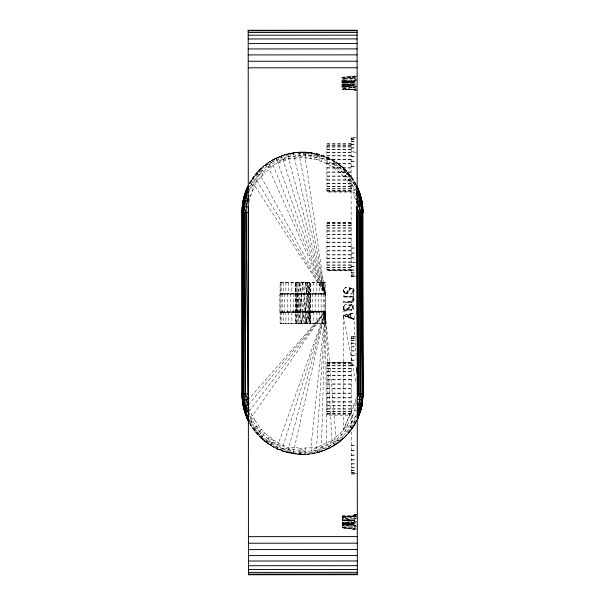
<?xml version="1.0" encoding="UTF-8"?>
<svg xmlns="http://www.w3.org/2000/svg" width="605" height="605" viewBox="0 0 605 605"><rect width="100%" height="100%" fill="white"/><g stroke="black" fill="none" stroke-linecap="round" stroke-linejoin="round"><path stroke-width="0.45" stroke-dasharray="3.02 2.27" d="M280.1 323.592L325.467 323.569L280.1 323.592L280.077 282.232L325.452 282.21L325.467 323.569M280.077 282.232L302.765 282.603L325.452 282.21M302.765 282.603L302.772 294.098L310.236 294.09L310.214 282.422L302.765 282.376L301.456 293.985L295.323 293.917L295.202 282.437L295.656 282.452L295.331 312.089L325.467 311.855L280.092 311.877L302.78 312.248L302.78 323.743M310.229 323.577L310.214 282.422L310.229 323.577L295.338 323.584L310.229 323.554L309.329 312.097L310.214 293.932L295.323 293.917L296.216 282.406L302.765 282.376L304.081 293.985L310.214 293.932L309.329 323.539L307.635 312.12L307.627 282.474L309.873 282.452L309.321 293.954L309.329 323.592M343.375 297.025L343.398 295.898L349.501 296.995L353.237 296.904L354.099 299.271L353.343 301.562L351.376 302.508L343.406 302.636L343.383 301.562L353.343 301.562L352.836 296.616L343.375 297.025L353.237 296.904L353.963 291.761L353.706 288.804L349.251 287.844L349.07 290.982L347.988 293.168L345.644 293.803L343.942 292.911C342.415 290.892 343.625 287.42 346.4 287.534L344.048 288.487L343.254 291.194L345.644 293.803L347.988 293.168L347.943 290.733L351.414 288.358L354.061 289.803L352.866 299.702L349.471 302.659L343.383 301.562M293.939 453.924L287.428 452.563L277.415 449.076C288.124 454.022 300.118 455.323 311.711 453.41C321.724 451.587 328.886 443.662 335.957 436.984L325.256 311.514L279.888 312.286L279.881 294.136L325.248 294.121L305.26 158.087L305.517 152.089C282.989 150.872 260.369 163.312 249.578 183.171L254.909 186.06L325.248 294.121L326.609 442.815L329.09 447.95C301.865 463.105 264.022 450.854 249.684 423.371L255.023 420.384L249.668 410.583L325.256 311.514L325.52 312.014L305.366 312.127L304.081 293.871L302.78 312.135L304.096 323.622M349.471 302.659L349.501 301.532L343.406 302.636M295.331 312.089L296.231 312.051L297.91 293.886L300.178 282.376L302.78 312.135L306.561 323.615L305.366 312.127L325.256 311.514L321.542 444.993L323.599 450.71L317.754 452.548L305.654 454.408L293.433 453.795L294.393 447.768L325.256 311.514L279.888 312.286L301.071 311.87L301.063 293.72L325.505 293.864L280.085 293.727L304.081 293.985L305.351 282.376L306.553 293.871L305.366 312.021L305.366 323.509L308.573 312.036L308.565 293.886L309.314 282.399L309.873 293.901M343.33 290.029L345.644 293.803L347.943 290.733L349.07 290.982L351.414 288.358L349.493 289.553L349.251 287.844L351.392 288.388L352.768 291.247L353.963 291.761L352.45 293.659L350.522 294.136L354.061 289.803L349.554 287.632L349.07 290.982L345.644 293.803L343.33 290.029L344.222 288.32L346.4 287.534M295.656 282.452L296.972 282.474L296.979 293.962L295.338 323.584M349.501 301.532L351.376 302.508L351.429 301.358L354.099 299.271L352.836 296.616L349.478 297.017L343.398 295.898M356.163 421.912C345.795 442.542 322.578 455.86 299.543 454.31L299.876 448.32L322.261 446.936L338.331 440.069L346.877 431.932L356.08 419.681M296.231 323.539L296.216 282.406L295.202 282.437L296.987 323.607L298.991 293.977L301.471 323.622L302.78 312.014L310.342 312.074M306.561 323.615L307.635 312.12L325.256 311.514L316.544 447.662L317.754 452.548C334.489 447.254 349.932 436.371 357.147 419.908M300.193 312.127L301.456 293.985L298.983 282.482L296.972 282.474M343.247 307.703L344.57 304.973L345.047 306.107L343.307 307.09L345.568 309.541L347.996 310.078L349.077 307.892L348.987 305.026L353.713 305.722L350.809 311.03L353.789 309.155L351.044 304.149L348.987 305.026L348.495 305.805L349.055 307.915L347.527 308.928L343.708 309.503L343.247 307.703L344.57 304.973L346.408 304.444L343.247 307.703L343.708 309.503L343.337 311.507L353.789 309.155L351.051 305.268L351.044 304.149L353.713 305.722L350.809 311.03M308.573 312.036L307.642 323.524L309.881 312.051M306.553 293.871L307.627 282.384L308.565 293.886L305.366 312.021M309.329 312.097L325.256 311.514L310.879 447.761L311.711 453.41M355.392 199.703C350.65 178.611 332.107 161.716 310.751 158.639L311.613 152.71C291.36 149.488 269.943 157.724 256.565 173.121L261.201 177.015L325.505 293.864L310.236 294.09M305.366 312.127L307.627 293.97L305.351 282.482L298.983 282.482L298.983 294.098M301.456 293.871L298.999 312.029L298.999 323.743M356.224 403.066C354.106 416.414 346.552 428.665 335.957 436.984M249.464 183.655C267.319 147.106 322.813 141.381 348.17 172.886L343.821 176.978M356.292 414.251L354.265 422.615L348.48 433.377L345.508 430.745L343.39 429.966L343.406 315.371L353.993 313.125L343.383 315.394L356.201 383.759M327.676 449.054L327.698 448.955C339.579 442.633 349.539 433.286 356.126 421.511M356.058 184.555C350.25 173.136 340.6 163.849 328.765 158.888L322.457 158.571L316.15 159.75L317.617 153.942C301.524 150.108 283.79 152.74 269.777 161.664L269.709 161.679M249.192 201.525L250.576 196.186L258.902 175.049L262.305 170.209L277.279 157.534M299.543 454.31L305.654 454.408L305.654 454.03L287.428 452.563L325.256 311.514L248.451 399.474M249.684 423.371C256.626 436.023 268.219 445.522 281.582 450.725L325.256 311.514L248.254 405.138M293.433 453.795L317.572 451.738L323.493 450.354L328.636 446.997L345.508 430.745L347.315 425.028L352.231 428.529L355.468 423.326L350.227 420.346M319.591 452.079L327.698 448.955L335.246 444.917L339.617 441.816L344.026 437.544L340.139 433.392M347.943 290.733L346.423 293.849L343.254 291.194L344.222 288.32M249.57 422.978C255.605 434.435 265.769 443.563 277.483 448.97L276.122 447.972L278.655 442.837L325.256 311.514L331.986 441.03L334.414 444.993L335.276 444.841L327.698 448.955M321.414 161.399L323.463 155.772C315.833 152.536 307.491 153.148 299.422 152.437L299.392 152.089M357.018 311.499L354.001 318.676L353.978 319.841L349.577 317.413L350.832 314.055L353.993 313.125M349.577 317.413L343.383 315.394L350.832 317.754L353.978 319.841L343.383 315.394L354.001 318.676L345.523 316.113L349.577 317.413L350.832 314.055L345.523 316.113L343.383 315.394L354.001 318.676L356.209 359.12M348.223 433.127L352.034 421.352L352.654 415.393L357.449 417.48M356.141 420.709L352.231 428.529M356.353 398.211L343.39 429.966L356.776 399.429M249.252 195.77L250.576 196.186L249.699 189.826C253.177 182.695 261.496 179.33 263.568 171.518C272.159 163.274 281.764 156.234 293.365 153.057L293.296 152.717M326.481 163.569L329.097 158.185L317.617 153.942M299.422 152.437L299.694 157.035L325.248 294.121L273.15 165.377L271.237 162.352L269.777 161.664L256.853 173.34L249.91 183.33L252.898 178.014L260.785 168.682L264.998 173.015L273.15 165.377L282.875 159.478L293.538 154.086L311.613 152.71M249.419 183.875L251.635 179.859L249.578 183.171M357.139 419.84C352.375 430.064 344.623 438.693 335.246 444.917M249.91 183.33L252.898 178.014L256.966 180.774L325.248 294.121L293.365 153.057M311.015 152.672L319.455 154.502L327.539 157.519L334.459 161.157L331.306 166.246L337.098 167.759C345.198 173.922 351.059 182.445 355.279 191.611M265.429 164.689L267.909 167.789L271.237 162.352L281.968 157.088L281.484 155.863L287.322 154.033L325.248 294.121L269.18 169.423M270.586 445.34L273.831 440.16C292.238 453.485 320.748 456.094 338.331 440.069L337.219 438.625L326.609 442.815L321.542 444.993L311.333 450.755M325.256 311.514L252.588 415.438L249.804 416.633C255.507 436.054 273.407 451.02 293.576 452.971L281.885 449.946L260.974 437.778L265.119 433.422L273.831 440.16L268.038 438.655L254.735 427.296L252.928 428.567L261.489 437.241L256.679 433.414L261.315 429.429L255.023 420.384L249.804 416.633L249.668 410.583M355.43 416.595L345.508 430.745M339.617 441.816L339.14 441.151L342.808 436.22M335.835 169.392L339.488 164.658L327.539 157.519M261.368 169.241L253.503 178.407L249.699 189.826L252.489 191.014L253.102 185.054L257.67 174.013L262.305 170.209M260.974 437.778L265.557 441.847L269.308 437.014M334.414 444.993L338.331 440.069L339.14 441.151M249.298 186.922L258.902 175.049L263.568 171.518M351.376 302.508L354.099 299.271L352.866 299.702L353.237 296.904L352.836 296.616M261.201 177.015L264.998 173.015M340.018 172.985L344.086 168.704L339.488 164.658M355.793 184.374L353.312 179.829L348.17 172.886L342.029 166.821L334.459 161.157M279.881 294.136L301.063 293.72M277.188 160.885L325.248 294.121L283.594 161.414L281.968 157.088L275.993 158.518L277.188 160.885L282.875 159.478L287.677 155.288L293.538 154.086M356.111 523.401L354.296 521.85L356.111 520.3M356.111 518.001L354.296 519.37L356.564 519.37M254.735 427.296L257.942 425.065M347.202 181.341L352.118 177.93L356.111 184.707M322.261 446.936L317.247 450.423L311.567 452.358M282.875 159.478L294.257 158.646C303.914 151.182 318.601 153.398 328.765 158.888L311.575 153.05M354.099 85.192L341.999 85.676L354.099 87.407L341.999 87.415L354.099 89.843L356.368 88.564M265.95 165.301L271.237 162.352M342.196 522.902L354.296 522.932L342.196 524.323L354.296 524.89L342.196 523.401L354.296 520.255L342.196 520.64L354.296 520.814L342.196 519.869L354.296 516.148L356.564 514.885M350.121 186.022L355.362 183.126M356.368 88.64L354.099 89.895L341.999 89.298L341.991 77.274L356.36 75.859M354.296 522.932L342.196 525.291L354.296 526.063L342.196 527.265L354.296 528.483L356.564 527.227M267.909 167.789L273.15 165.377M356.36 83.702L354.091 84.579L356.368 85.532M355.891 184.827C351.535 174.663 340.592 170.255 334.051 161.822C345.001 167.32 353.244 177.522 356.111 189.448L352.549 190.968L356.663 194.629M294.257 158.646L299.694 157.035L305.26 158.087L311.197 155.659L317.436 154.698M356.36 79.89L354.091 80.79L355.906 82.34M356.368 86.152L354.099 87.052L356.368 87.861M356.564 524.739L354.296 525.639L342.196 523.779L354.296 522.894L342.196 522.417L354.296 522.652L342.196 524.769L354.296 524.558L342.196 523.401L354.296 520.489L342.196 520.421L354.296 519.037L342.196 520.217L354.296 520.882L342.196 518.75L354.296 518.077L356.564 517.267M356.368 86.258L354.099 87.15L341.999 88.678L356.368 89.895M342.196 525.291L354.296 525.737L356.564 524.845M353.963 291.761L351.966 292.502L352.45 293.659L353.706 288.804L351.392 288.388M299.77 450.392L305.396 448.32L305.654 454.03M357.351 195.241L354.469 196.141L355.929 198.251M341.991 82.151L354.091 82.25L341.991 79.172L354.091 78.416L356.36 77.795M356.36 80.11L354.091 78.416L356.36 77.72M356.36 76.079L341.991 79.172M356.564 529.345L342.196 527.961L342.196 515.936L354.296 515.853L342.196 516.201L354.296 516.594L342.196 517.146L356.564 515.573M356.564 518.969L354.296 518.077L342.196 517.093L356.564 515.513M278.066 162.647C285.734 161.611 291.837 156.113 299.588 155.077C307.295 156.899 315.318 154.638 323.002 157.066M299.694 157.035L305.359 156.022M268.038 438.655L276.598 447.012C284.063 450.256 292.071 446.127 299.876 448.32M348.17 172.886L352.118 177.93L343.602 169.211L322.457 158.571L316.665 157.746L310.751 158.639L305.26 158.087M250.417 422.955C256.52 433.029 266.351 441.34 277.74 444.698C284.615 452.548 296.011 452.759 305.54 451.345M354.091 83.044L341.991 82.008L354.091 80.336L341.991 80.344L354.091 81.872L341.999 84.095L354.099 85.728L341.999 86.303L354.099 85.978L341.991 82.008L354.091 81.947L341.991 81.025L354.091 78.559L341.991 78.567L354.091 77.357L341.991 77.614L354.091 75.867L354.099 90.78L356.368 90.773L354.099 90.758M341.999 85.676L354.099 85.978L341.999 84.473L354.091 83.845L341.999 84.095L354.091 84.352L341.999 85.971L354.099 87.15L356.368 87.959M356.36 80.677L341.991 82.008L354.091 82.25L341.991 81.206M356.564 514.53L354.296 514.779L356.564 515.188M341.991 77.584L354.091 76.744L356.36 77.304M354.296 522.652L342.196 523.401L354.296 522.886M342.196 517.093L354.296 516.557L342.196 515.936M288.093 156.839L293.939 156.604L299.49 153.473L305.442 154.214L316.665 157.746M341.999 86.001L354.099 85.728M342.196 520.421L354.296 520.255M296.231 312.051L302.78 312.014L305.366 323.509M354.296 514.469L356.564 514.454L354.296 514.469L354.296 529.36L342.196 527.62L354.296 529.36L342.196 526.675L354.296 528.422L342.196 523.779M305.351 282.482L307.627 282.474L309.321 293.954M356.36 76.23L354.091 76.238L356.36 77.228M341.999 84.36L354.091 84.352M354.099 89.843L356.368 89.843M356.277 137.63L351.097 137.63L351.157 276.765L356.345 276.765M351.097 138.031L356.277 138.023M351.097 138.106L356.277 138.106M351.097 139.286L356.284 139.286M351.097 139.437L356.284 139.437M351.097 141.366L356.284 141.366M351.097 141.593L356.284 141.585M351.097 143.68L326.897 143.688L326.919 192.088L351.119 192.072M326.897 144.028L351.097 144.013M351.097 144.209L356.284 144.209M351.097 144.497L356.284 144.489M326.897 145.087L351.097 145.079M326.897 145.215L351.097 145.2M326.897 146.841L351.097 146.826M326.897 147.023L351.097 147.015M351.097 147.726L356.284 147.726M351.097 148.066L356.284 148.059M326.904 149.231L351.097 149.223M326.904 149.473L351.097 149.458M351.104 151.81L356.284 151.802M326.904 152.195L356.284 152.188M326.904 152.475L351.104 152.468M326.904 155.629L351.104 155.621M326.904 155.954L351.104 155.939M351.104 156.332L356.292 156.324M351.104 156.748L356.292 156.74M326.904 159.44L351.104 159.425M326.904 159.788L351.104 159.773M351.104 161.157L356.292 161.157M351.104 161.595L356.292 161.588M326.912 163.501L351.104 163.494M326.904 163.872L351.104 163.857M351.104 166.148L356.292 166.141M351.104 166.587L356.292 166.587M326.912 167.706L351.112 167.691M326.912 168.077L351.112 168.061M326.912 171.911L351.112 171.896M326.912 172.274L351.112 172.266M326.912 175.987L351.112 175.979M326.912 176.342L351.112 176.327M326.919 179.829L351.112 179.814M326.912 180.146L351.112 180.139M326.919 183.3L351.119 183.292M326.919 183.587L351.119 183.572M326.919 186.302L351.119 186.295M326.919 186.544L351.119 186.537M326.919 188.752L351.119 188.737M326.919 188.941L351.119 188.926M326.919 190.56L351.119 190.552M326.919 190.688L351.119 190.681M351.134 222.322L326.934 222.338L326.957 270.73L351.157 270.715M326.934 222.67L351.134 222.655M326.934 223.729L351.134 223.721M326.934 223.858L351.134 223.842M326.934 225.484L351.134 225.468M326.934 225.665L351.134 225.657M326.934 227.873L351.134 227.866M326.934 228.115L351.134 228.1M326.942 230.838L351.134 230.823M326.942 231.118L351.134 231.11M326.942 234.271L351.142 234.264M326.942 234.596L351.142 234.581M326.942 238.083L351.142 238.067M326.942 238.43L351.142 238.423M326.942 242.144L351.142 242.136M326.942 242.514L351.142 242.499M326.95 246.348L351.142 246.333M326.95 246.719L351.142 246.704M351.142 247.816L356.33 247.808M351.142 248.254L356.33 248.254M326.95 250.553L351.15 250.538M326.95 250.916L351.15 250.909M351.15 252.807L356.33 252.799M351.15 253.238L356.33 253.238M326.95 254.629L351.15 254.622M326.95 254.985L351.15 254.97M351.15 257.654L356.337 257.654M351.15 258.07L356.337 258.063M326.95 258.471L351.15 258.456M326.95 258.789L351.15 258.781M326.95 261.942L351.15 261.935M326.95 262.23L356.337 262.207M351.15 262.593L356.337 262.593M326.957 264.952L351.15 264.937M326.957 265.187L351.15 265.179M351.157 266.336L356.337 266.329M351.157 266.669L356.337 266.669M326.957 267.395L351.157 267.38M326.957 267.584L351.157 267.569M326.957 269.21L351.157 269.195M326.957 269.331L351.157 269.323M351.157 269.906L356.337 269.898M351.157 270.185L356.337 270.185M351.157 272.81L356.345 272.802M351.157 273.029L356.345 273.029M351.157 274.957L356.345 274.957M351.157 275.109L356.345 275.109M351.157 276.296L356.345 276.288M351.157 276.372L356.345 276.364M299.83 303.007L305.843 303.007M356.368 336.501L351.187 336.509L351.248 474.131L356.436 474.131M351.187 336.902L356.375 336.902M351.187 336.977L356.375 336.977M351.187 338.165L356.375 338.165M351.187 338.316L356.375 338.308M351.187 340.244L356.375 340.244M351.187 340.464L356.375 340.464M351.187 343.088L356.375 343.08M351.187 343.368L356.375 343.368M351.187 346.604L356.375 346.597M351.187 346.937L356.375 346.937M351.195 350.681L356.375 350.681M351.195 351.066L356.375 351.059M351.195 355.203L356.383 355.203M351.195 355.619L356.383 355.619M351.195 360.035L356.383 360.028M351.195 360.467L356.383 360.467M351.195 362.213L327.002 362.229L327.025 415.159L351.225 415.151M327.002 363.756L351.195 363.741M327.002 363.892L351.195 363.885M351.202 365.019L356.383 365.019M351.202 365.465L356.383 365.458M327.002 365.67L351.202 365.662M327.002 365.874L351.202 365.866M327.002 368.286L351.202 368.279M327.002 368.551L351.202 368.536M327.002 371.523L351.202 371.515M327.002 371.841L351.202 371.825M327.002 375.281L351.202 375.274M327.002 375.637L351.202 375.629M327.01 379.448L351.202 379.441M327.01 379.834L351.202 379.819M327.01 383.895L351.21 383.888M327.01 384.296L351.21 384.288M327.01 388.493L351.21 388.478M327.01 388.894L351.21 388.886M327.01 393.091L351.21 393.076M327.01 393.492L351.21 393.477M327.018 397.553L351.218 397.545M327.018 397.939L351.218 397.924M327.018 401.75L351.218 401.743M327.018 402.106L351.218 402.091M327.018 405.547L351.218 405.539M327.018 405.864L351.218 405.849M327.018 408.836L351.218 408.829M327.018 409.101L351.218 409.086M327.025 411.513L351.218 411.498M327.025 411.718L351.218 411.702M327.025 413.495L351.218 413.48M327.025 413.631L351.218 413.623M327.025 414.72L351.225 414.712M351.233 445.174L356.421 445.174M351.233 445.62L356.421 445.613M351.24 450.165L356.421 450.165M351.24 450.604L356.421 450.604M351.24 455.013L356.428 455.013M351.24 455.429L356.428 455.429M351.24 459.573L356.428 459.573M351.24 459.951L356.428 459.951M351.248 463.695L356.428 463.695M351.248 464.035L356.428 464.035M351.248 467.264L356.428 467.264M351.248 467.552L356.428 467.552M351.248 470.168L356.436 470.168M351.248 470.395L356.436 470.387M351.248 472.323L356.436 472.323M351.248 472.475L356.436 472.475M354.296 521.85L356.564 521.843M356.564 521.964L354.296 521.964L356.111 523.514M354.296 528.483L356.564 528.422M325.52 312.014L304.89 311.87L304.882 293.72M341.991 77.274L354.091 77.357M354.099 89.366L341.999 89.283L354.099 89.366L341.999 88.632M351.724 309.579L345.568 309.541L343.337 311.507L343.307 307.09L343.708 309.503L346.431 310.758L351.051 305.268L352.866 306.977M342.196 520.799L354.296 520.882M272.227 442.731L278.655 442.837M282.369 448.668L294.075 449.817M299.672 452.215L305.616 452.964M342.196 527.265L354.296 529.36M305.502 152.876L311.431 154.078M277.74 444.698L283.359 445.991M281.582 450.725L287.534 452.192M354.296 516.073L356.564 516.768M354.296 516.148L356.564 516.851M354.568 410.22L357.449 411.135M256.24 426.253L259.016 431.403L265.119 433.422L261.315 429.429L256.24 426.253L249.804 416.633M354.296 525.737L356.564 526.539M354.091 78.506L356.36 79.316M356.564 526.448L354.296 525.639L356.111 527.31M288.222 449.591L293.796 451.617M343.942 292.911L346.423 293.849L343.254 291.194M354.091 84.692L356.368 85.645M341.439 171.487L347.323 173.975L350.378 179.125L355.248 185.175M317.111 155.992L322.457 158.571M265.557 441.847L270.798 445.015M348.896 180.161L354.152 183.784L355.521 185.992M345.387 175.639L350.378 179.125M354.091 80.677L355.906 82.227M266.918 440.1L271.365 444.108M332.901 163.683L337.098 167.759M339.284 164.931L343.602 169.211L347.323 173.975M351.928 185.017L356.111 189.448M250.387 420.982L251.612 422.282L250.198 420.142M259.016 431.403L262.434 436.25M253.616 428.083L256.974 433.157M296.979 293.962L297.917 312.12L301.471 323.622M301.471 323.509L298.999 312.029L297.91 293.886L297.902 282.391M297.917 312.12L298.999 323.622M324.893 282.459L324.893 293.954M324.9 312.104L324.908 323.599M324.643 293.833L324.651 311.983M323.713 282.49L323.713 293.985M323.72 312.135L323.728 323.63M323.168 293.811L323.176 311.953M321.943 282.52L321.951 294.007M321.958 312.157L321.966 323.652M321.126 293.78L321.134 311.93M319.644 282.543L319.652 294.038M319.659 312.18L319.659 323.675M318.578 293.765L318.585 311.915M316.869 282.565L316.876 294.053M316.884 312.203L316.891 323.698M315.591 293.743L315.598 311.893M313.708 282.58L313.708 294.075M313.715 312.225L313.723 323.713M312.248 293.735L312.263 311.885M310.244 312.233L310.252 323.728M308.648 293.727L308.656 311.87M306.553 282.603L306.553 294.098M306.561 312.248L306.569 323.736M297.282 293.727L297.297 311.877M295.293 282.603L295.316 323.736M293.667 293.743L293.675 311.893M291.822 282.588L291.829 294.083M291.837 312.233L291.844 323.728M290.294 293.758L290.302 311.908M288.653 282.573L288.661 294.068M288.668 312.218L288.676 323.713M287.269 293.773L287.284 311.923M285.885 282.558L285.885 294.053M285.9 312.195L285.9 323.69M284.683 293.796L284.69 311.946M283.586 282.535L283.586 294.03M283.594 312.18L283.601 323.667M282.596 293.826L282.603 311.976M281.817 282.512L281.824 294M281.832 312.15L281.839 323.645M281.06 293.849L281.075 311.998M280.637 282.482L280.644 293.977M280.652 312.127L280.659 323.615M347.527 308.928L346.431 310.758L345.568 309.541L349.077 307.892L348.495 305.805L351.051 305.268L349.077 307.892L347.527 308.928M350.832 314.055L346.491 316.415L350.809 314.078L350.832 317.754L350.832 314.055M354.091 81.872L341.991 82.053L354.091 81.872M351.119 191.679L326.919 191.687L351.119 191.74M351.157 270.322L326.957 270.329L351.157 270.382M351.195 362.584L327.002 362.592L351.195 362.652M356.436 473.655L351.248 473.655L356.436 473.73"/><path stroke-width="0.91" d="M248.814 421.7C244.39 413.192 242.098 403.603 242.068 394.014L242.091 212.521C241.985 203.356 244.087 194.107 248.224 185.932M248.451 574.75L248.201 30.303L357.094 30.25L357.343 574.697L248.451 574.75L248.451 574.122L357.343 574.077M249.162 422.222C244.329 413.676 242.318 403.754 242.454 393.999L242.824 212.506C242.03 203.204 244.17 193.804 248.421 185.531M248.912 421.798C244.178 413.359 243.777 403.422 243.512 393.984L244.186 212.499C243.18 203.658 244.057 194.266 248.148 186.272M356.428 187.459C359.688 195.294 362.478 203.787 360.852 212.446L360.073 393.931L359.748 405.675L357.555 419.144L361.828 406.144L363.06 393.968L362.191 212.461C362.433 203.462 360.33 194.25 356.753 185.977M248.935 414.296L245.464 405.721L243.823 399.965L245.138 393.976L246.008 212.484L246.296 206.766L248.39 196.36M357.222 397.598L358.107 393.923L359.037 212.438C359.854 205.05 360.83 196.731 356.504 190.204M248.965 407.861L248.254 405.138L248.163 393.968L248.36 206.978L242.295 206.411L242.068 394.014C242 403.285 244.511 412.557 249.094 420.709M247.4 187.444L244.382 195.536L242.552 203.968L241.94 212.582L248.08 212.484M357.404 395.64L358.107 393.923L363.06 393.968L361.828 406.144L357.555 419.076L360.572 411.06L362.403 402.62L363.015 394.014L362.977 212.484C362.909 203.144 360.754 193.827 356.489 185.501M357.245 389.302L359.786 399.746L357.971 405.305L357.449 417.48L359.96 411.952L362.713 393.953L362.191 212.461C361.48 205.965 359.733 199.514 356.519 193.789M242.068 394.014L243.512 393.984L242.824 212.506L246.137 194.818L248.292 187.361M362.319 206.388L362.932 212.529L362.66 206.365L356.693 206.933L356.973 212.438L360.852 212.446L361.971 399.981L357.449 411.135L359.96 411.952C362.569 406.439 362.735 399.981 362.713 393.953L360.852 212.446L357.88 201.064L356.64 191.929M242.824 212.506C241.274 204.369 244.102 196.201 247.649 188.972L246.878 188.677L248.179 186.385M248.942 420.777L246.984 417.873L248.315 417.284C243.596 409.971 247.581 401.629 245.138 393.976L244.186 212.499M242.295 206.411L243.316 200.368L248.519 201.389M242.673 206.434L244.034 200.497L246.137 194.818L248.171 191.966M358.969 411.627L362.667 400.071L357.532 399.512M244.48 411.105L242.643 402.673L242.023 394.059M356.731 186.355L357.986 188.654L357.343 188.926L361.729 200.308L362.66 206.365L360.958 200.444L356.526 201.344M244.382 195.536L245.116 194.515L248.595 195.566M249.041 410.78L245.214 411.997L244.571 411.045L247.505 419.189M357.351 195.241L360.194 194.379L362.561 207.364M246.386 399.686L248.254 405.138L243.414 406.167L242.764 400.079L248.451 399.474L245.138 393.976L243.512 393.984M360.958 200.444L361.729 200.308M242.386 400.132L246.235 411.672M245.138 393.976L248.163 393.968L246.008 212.484L243.732 206.524M357.094 30.772L248.201 30.825L248.201 30.303M248.201 32.481L357.094 32.428M248.201 35.219L357.094 35.173M248.209 38.962L357.101 38.909M248.209 43.583L357.101 43.53M248.209 48.952L357.101 48.899M248.216 54.904L357.109 54.851M248.216 61.256L357.109 61.211M248.216 67.821L357.109 67.768M248.436 536.65L357.328 536.597M248.436 543.222L357.328 543.169M248.443 549.597L357.336 549.552M248.443 555.594L357.336 555.541M248.443 561.024L357.336 560.971M248.451 565.72L357.343 565.667M248.451 569.539L357.343 569.486M248.451 572.368L357.343 572.322M360.852 212.446L362.977 212.484M361.828 406.144L357.971 405.305L357.29 401.947M247.332 417.707L249.169 419.673M245.464 405.721L249.071 409.887M356.889 187.263L357.986 188.654M356.405 202.214L359.695 206.63M356.413 198.954L357.88 201.064M356.625 185.886L360.194 194.379L362.312 203.923M356.693 206.933L359.037 212.438L360.073 393.931L361.971 399.981M357.449 187.399L360.474 195.491M246.137 194.818L247.165 201.11M245.373 200.754L246.296 206.766M362.682 209.088L362.932 212.529M356.67 367.583L356.973 373.232M357.23 377.936L358.107 393.923L356.973 212.438L357.018 311.499L358.107 393.923M242.091 212.521L242.454 393.999"/></g></svg>
